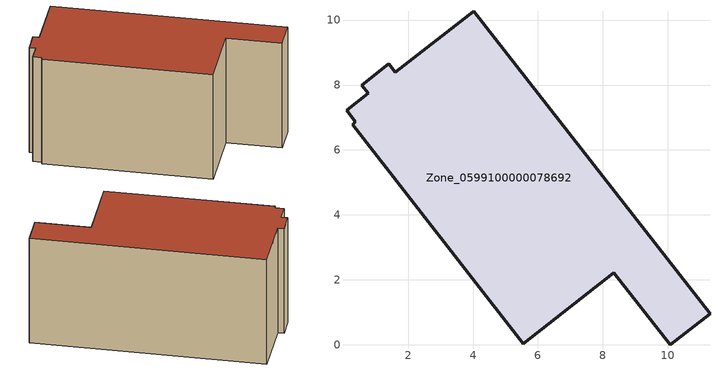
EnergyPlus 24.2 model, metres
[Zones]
Zone_0599100000078692
 floor ground (C_G): 0.78,7.75 0.58,8 1.41,8.65 1.61,8.4 4.02,10.27 11.3,0.96 10.07,0 8.34,2.22 5.55,0.03 0.29,6.78 0.38,6.87 0.1,7.23 z0
 wall outside (C_F): 8.34,2.22 10.07,0 11.3,0.96 4.02,10.27 1.61,8.4 1.41,8.65 0.58,8 0.78,7.75 0.1,7.23 0.38,6.87 0.29,6.78 5.55,0.03 8.34,2.22 z0:5.96
 roof outside (C_R): 0.78,7.75 0.1,7.23 0.38,6.87 0.29,6.78 5.55,0.03 8.34,2.22 10.07,0 11.3,0.96 4.02,10.27 1.61,8.4 1.41,8.65 0.58,8 z5.96
[BUILDING]
Pand.0599100000078692: North Axis=0; Terrain=City; Loads Convergence Tolerance Value=0.04; Temperature Convergence Tolerance Value=0.4; Solar Distribution=FullExterior; Maximum Number of Warmup Days=25; Minimum Number of Warmup Days=1
[Site:Location]
Rotterdam.The.Hague.AP_ZH_NLD Design_Conditions: Latitude=51.96; Longitude=4.45; Time Zone=1; Elevation=-4.5
[SITE:GROUNDTEMPERATURE:BUILDINGSURFACE]
18, 18, 18, 18, 18, 18, 18, 18, 18, 18, 18, 18
[MATERIAL] Thermal Absorptance=0.9; Solar Absorptance=0.7; Visible Absorptance=0.7
Name | Roughness | Thickness | Conductivity | Density | Specific Heat
G.TI.1975-1991 | MediumSmooth | 0.15 | 0.288461 | 540 | 1210
F.TI.1975-1991 | Rough | 0.3 | 0.230769 | 1920 | 840
R.TI.1975-1991 | MediumRough | 0.2 | 0.153846 | 1500 | 1000
[CONSTRUCTION]
C_G: G.TI.1975-1991
C_F: F.TI.1975-1991
C_R: R.TI.1975-1991
[ZONE]
Zone_0599100000078692: Type=1; Multiplier=1; Ceiling Height=Autocalculate; Volume=Autocalculate; Floor Area=autocalculate; Part of Total Floor Area=Yes
[ZONEINFILTRATION:DESIGNFLOWRATE]
Infil_Zone_0599100000078692: Zone or ZoneList or Space or SpaceList=Zone_0599100000078692; Schedule=AlwaysOn; Design Flow Rate Calculation Method=Flow/Area; Flow Rate per Floor Area=0.003; Constant Term Coefficient=1; Temperature Term Coefficient=0; Velocity Term Coefficient=0; Velocity Squared Term Coefficient=0
[HVACTEMPLATE:ZONE:IDEALLOADSAIRSYSTEM]
Zone_0599100000078692: Maximum Heating Supply Air Temperature=50; Minimum Cooling Supply Air Temperature=13; Maximum Heating Supply Air Humidity Ratio=0.0156; Minimum Cooling Supply Air Humidity Ratio=0.0077; Heating Limit=NoLimit; Cooling Limit=NoLimit; Dehumidification Control Type=ConstantSensibleHeatRatio; Cooling Sensible Heat Ratio=0.7; Dehumidification Setpoint=60; Humidification Control Type=None; Humidification Setpoint=30; Outdoor Air Method=None; Outdoor Air Flow Rate per Person=0.00944; Outdoor Air Flow Rate per Zone Floor Area=0; Outdoor Air Flow Rate per Zone=0; Demand Controlled Ventilation Type=None; Outdoor Air Economizer Type=NoEconomizer; Heat Recovery Type=None; Sensible Heat Recovery Effectiveness=0.7; Latent Heat Recovery Effectiveness=0.65
[ZONECONTROL:THERMOSTAT]
ThermostatControl_Zone_0599100000078692: Zone or ZoneList=Zone_0599100000078692; Control Type Schedule=DualSetpointControlType; Control 1=Thermostat_Zone_0599100000078692; Temperature Difference Between Cutout And Setpoint=0
[THERMOSTATSETPOINT:DUALSETPOINT]
Thermostat_Zone_0599100000078692: Heating Setpoint Temperature Schedule=HeatingSetpoint_Zone_0599100000078692; Cooling Setpoint Temperature Schedule=CoolingSetpoint_Zone_0599100000078692
[SCHEDULE:COMPACT]
HeatingSetpoint_Zone_0599100000078692: Through: 12/31, For: AllDays, Until: 24:00, 21
CoolingSetpoint_Zone_0599100000078692: Through: 12/31, For: AllDays, Until: 24:00, 24
DualSetpointControlType: Through: 12/31, For: AllDays, Until: 24:00, 4
AlwaysOn: Through: 12/31, For: AllDays, Until: 24:00, 1
